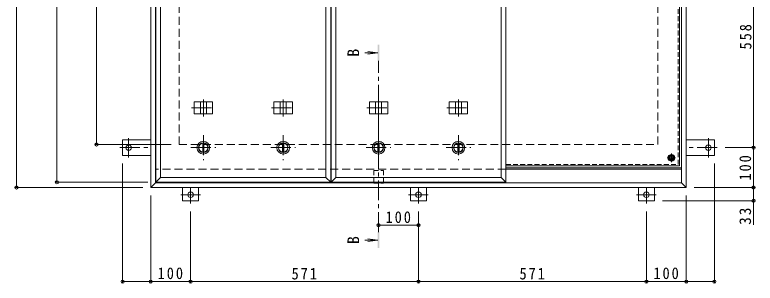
# Model space of a CAD drawing. Units: millimetres on the paper, enlarged 2 times, with parts at other scales. Extents: x -524 to 544, y -392 to 382.
# Drawn here: x -494.6 to -123.6, y -83.5 to 51.3 of the extents above; entities that cross this region are included whole.
import ezdxf
from ezdxf.enums import TextEntityAlignment as Align

# ---------------------------------------------------------------- set-up
doc = ezdxf.new("R2010")
doc.units = ezdxf.units.MM
doc.header["$LTSCALE"] = 2
doc.header["$PDMODE"] = 32
doc.header["$PDSIZE"] = 1.6
for name, pattern in [('CHAIN1', [8, 5, -1, 1, -1]), ('DASHED1', [1.8, 1.2, -0.6]), ('DASHED2', [3, 2, -1])]:
    doc.linetypes.add(name, pattern=pattern)
for name, color, linetype, lineweight in [('0-1_躯体', 2, 'DASHED2', 9), ('0-2_仕上', 4, 'Continuous', 9), ('0-3_建具', 4, 'Continuous', 9), ('0-5_寸法', 7, 'Continuous', 9), ('0-6_ハッチ', 6, 'Continuous', 9), ('0-7', 5, 'Continuous', 5), ('0-A', 3, 'CHAIN1', 9), ('0-B', 2, 'Continuous', 9), ('0-C', 2, 'Continuous', 9), ('0-E', 3, 'Continuous', 9), ('0-F', 7, 'Continuous', 9)]:
    doc.layers.add(name, color=color, linetype=linetype, lineweight=lineweight)
doc.styles.add('ＭＳ ゴシック', font='')
doc.styles.get('ＭＳ ゴシック').set_extended_font_data('MS Gothic')

msp = doc.modelspace()

# ---------------------------------------------------------------- linework, layer by layer
at = {"layer": '0-1_躯体'}
for p, q in [((-412.27, -13.815), (-412.27, 206.185)), ((-172.27, -13.815), (-172.27, 206.185)), ((-412.27, -13.815), (-172.27, -13.815)), ((-248.47, -26.215), (-424.07, -26.215))]:
    msp.add_line(p, q, dxfattribs=at)
at = {"layer": '0-1_躯体', "linetype": 'Continuous'}
msp.add_line((-160.47, -26.215), (-248.47, -26.215), dxfattribs=at)
at = {"layer": '0-2_仕上'}
for p, q in [((-423.87, 225.185), (-423.87, -32.815)), ((-338.67, 222.785), (-338.67, -30.415)), ((-336.27, 225.185), (-336.27, -32.815)), ((-336.07, 225.185), (-336.07, -32.815)), ((-250.87, 222.785), (-250.87, -30.415)), ((-248.47, 225.185), (-248.47, -32.815)), ((-312.67, 32.234), (-319.224, 32.234)), ((-312.67, 32.234), (-317.627, 32.886)), ((-312.67, 32.234), (-317.627, 31.581)), ((-423.87, -32.815), (-336.27, -32.815)), ((-336.07, -32.815), (-248.47, -32.815)), ((-312.67, -61.838), (-319.224, -61.838)), ((-312.67, -61.838), (-317.627, -61.185)), ((-312.67, -61.838), (-317.627, -62.49))]:
    msp.add_line(p, q, dxfattribs=at)
at = {"layer": '0-2_仕上', "linetype": 'CHAIN1'}
msp.add_line((-312.27, -57.838), (-312.27, 28.234), dxfattribs=at)
at = {"layer": '0-2_仕上'}
for points in [[(-421.47, 222.785), (-421.47, -30.415), (-423.87, -32.815)], [(-333.67, 222.785), (-333.67, -30.415), (-336.07, -32.815)], [(-421.47, -30.415), (-338.67, -30.415), (-336.27, -32.815)], [(-333.67, -30.415), (-250.87, -30.415), (-248.47, -32.815)]]:
    msp.add_lwpolyline(points, dxfattribs=at)
for points in [[(-311.87, 36.234), (-312.67, 36.234), (-311.87, 28.234), (-312.67, 28.234)], [(-312.67, -65.838), (-311.87, -65.838), (-312.67, -57.838), (-311.87, -57.838)]]:
    msp.add_solid(points, dxfattribs=at)
at = {"layer": '0-3_建具', "color": 2}
for p, q in [((-426.47, -35.415), (-426.47, 227.785)), ((-158.07, -35.415), (-158.07, 227.785)), ((-424.07, -33.015), (-424.07, 225.385)), ((-160.47, -33.015), (-160.47, 225.385)), ((-160.47, -26.215), (-248.47, -26.215)), ((-426.47, -35.415), (-424.07, -33.015)), ((-160.47, -33.015), (-424.07, -33.015)), ((-158.07, -35.415), (-160.47, -33.015)), ((-158.07, -35.415), (-426.47, -35.415))]:
    msp.add_line(p, q, dxfattribs=at)
at = {"layer": '0-3_建具'}
for p, q in [((-404.687, 7.585), (-395.452, 7.585)), ((-404.687, 1.585), (-404.687, 7.585)), ((-401.57, 1.585), (-401.57, 7.585)), ((-398.57, 1.585), (-398.57, 7.585)), ((-395.452, 1.585), (-395.452, 7.585)), ((-364.687, 7.585), (-355.452, 7.585)), ((-364.687, 1.585), (-364.687, 7.585)), ((-361.57, 1.585), (-361.57, 7.585)), ((-358.57, 1.585), (-358.57, 7.585)), ((-355.452, 1.585), (-355.452, 7.585)), ((-316.887, 7.585), (-307.652, 7.585)), ((-316.887, 1.585), (-316.887, 7.585)), ((-313.77, 1.585), (-313.77, 7.585)), ((-310.77, 1.585), (-310.77, 7.585)), ((-307.652, 1.585), (-307.652, 7.585)), ((-276.887, 7.585), (-267.652, 7.585)), ((-276.887, 1.585), (-276.887, 7.585)), ((-273.77, 1.585), (-273.77, 7.585)), ((-270.77, 1.585), (-270.77, 7.585)), ((-267.652, 1.585), (-267.652, 7.585)), ((-404.687, 1.585), (-395.452, 1.585)), ((-364.687, 1.585), (-355.452, 1.585)), ((-316.887, 1.585), (-307.652, 1.585)), ((-276.887, 1.585), (-267.652, 1.585))]:
    msp.add_line(p, q, dxfattribs=at)
at = {"layer": '0-3_建具', "linetype": 'CHAIN1'}
for p, q in [((-400.07, 0.161), (-400.07, 8.809)), ((-360.07, 0.161), (-360.07, 8.809)), ((-312.27, 0.161), (-312.27, 8.809)), ((-272.27, 0.161), (-272.27, 8.809)), ((-405.951, 4.585), (-394.188, 4.585)), ((-365.951, 4.585), (-354.188, 4.585)), ((-318.151, 4.585), (-306.388, 4.585)), ((-278.151, 4.585), (-266.388, 4.585))]:
    msp.add_line(p, q, dxfattribs=at)
at = {"layer": '0-5_寸法'}
msp.add_line((-124.365, -42.055), (-124.365, -54.125), dxfattribs=at)
at = {"layer": '0-5_寸法', "linetype": 'DASHED1'}
for points in [[(-314.73, -26.855), (-309.81, -26.855), (-309.81, -33.255)], [(-314.73, -26.855), (-314.73, -33.255), (-309.81, -33.255)]]:
    msp.add_lwpolyline(points, dxfattribs=at)
at = {"layer": '0-6_ハッチ'}
for p, q in [((-248.47, -25.615), (-160.47, -25.615)), ((-248.47, -26.215), (-160.47, -26.215))]:
    msp.add_line(p, q, dxfattribs=at)
at = {"layer": '0-7'}
for radius in [1, 0.838]:
    msp.add_circle((-165.57, -20.515), radius, dxfattribs=at)
at = {"layer": '0-A', "linetype": 'DASHED1'}
for p in [(-162.21, 100.935), (-248.47, -23.875)]:
    msp.add_line(p, (-162.21, -23.875), dxfattribs=at)
at = {"layer": '0-A', "linetype": 'Continuous'}
for q in [(-161.57, 100.687), (-248.47, -24.515)]:
    msp.add_line((-161.57, -24.515), q, dxfattribs=at)
at = {"layer": '0-A'}
for p, q in [((-165.57, -22.651), (-165.57, -18.379)), ((-163.434, -20.515), (-167.705, -20.515))]:
    msp.add_line(p, q, dxfattribs=at)
at = {"layer": '0-B'}
for p, q in [((-167.07, -20.515), (-166.319, -19.215)), ((-166.319, -19.215), (-164.82, -19.215)), ((-164.07, -20.515), (-164.82, -19.215)), ((-164.07, -20.515), (-164.82, -21.815))]:
    msp.add_line(p, q, dxfattribs=at)
msp.add_lwpolyline([(-167.07, -20.515), (-166.319, -21.815), (-164.82, -21.815)], dxfattribs=at)
for radius in [1.7, 1.3]:
    msp.add_circle((-165.57, -20.515), radius, dxfattribs=at)
at = {"layer": '0-C', "linetype": 'CHAIN1'}
for p, q in [((-400.07, -9.215), (-400.07, -21.615)), ((-360.07, -9.215), (-360.07, -21.615)), ((-312.27, -9.215), (-312.27, -21.615)), ((-272.27, -9.215), (-272.27, -21.615)), ((-406.27, -15.415), (-393.87, -15.415)), ((-366.27, -15.415), (-353.87, -15.415)), ((-318.47, -15.415), (-306.07, -15.415)), ((-278.47, -15.415), (-266.07, -15.415))]:
    msp.add_line(p, q, dxfattribs=at)
at = {"layer": '0-C'}
for p, q in [((-400.37, -17.696), (-400.37, -13.135)), ((-399.77, -17.696), (-399.77, -13.135)), ((-360.37, -17.696), (-360.37, -13.135)), ((-359.77, -17.696), (-359.77, -13.135)), ((-312.57, -17.696), (-312.57, -13.135)), ((-311.97, -17.696), (-311.97, -13.135)), ((-272.57, -17.696), (-272.57, -13.135)), ((-271.97, -17.696), (-271.97, -13.135))]:
    msp.add_line(p, q, dxfattribs=at)
for centre, radius in [((-400.07, -15.415), 3.2), ((-400.07, -15.415), 2.4), ((-400.07, -15.415), 2.3), ((-360.07, -15.415), 3.2), ((-360.07, -15.415), 2.4), ((-360.07, -15.415), 2.3), ((-312.27, -15.415), 3.2), ((-312.27, -15.415), 2.4), ((-312.27, -15.415), 2.3), ((-272.27, -15.415), 3.2), ((-272.27, -15.415), 2.4), ((-272.27, -15.415), 2.3)]:
    msp.add_circle(centre, radius, dxfattribs=at)
at = {"layer": '0-E', "linetype": 'CHAIN1'}
for p, q in [((-437.51, -20.383), (-437.51, -10.606)), ((-147.03, -20.383), (-147.03, -10.606)), ((-441.941, -15.415), (-426.47, -15.415)), ((-142.598, -15.415), (-158.07, -15.415)), ((-406.47, -43.487), (-406.47, -35.455)), ((-292.27, -43.487), (-292.27, -35.455)), ((-178.07, -43.487), (-178.07, -35.455)), ((-401.502, -39.055), (-411.279, -39.055)), ((-297.238, -39.055), (-287.46, -39.055)), ((-183.038, -39.055), (-173.26, -39.055))]:
    msp.add_line(p, q, dxfattribs=at)
at = {"layer": '0-E'}
for p, q in [((-440.51, -19.415), (-440.51, -11.415)), ((-426.47, -11.415), (-440.51, -11.415)), ((-158.07, -11.415), (-144.029, -11.415)), ((-144.029, -19.415), (-144.029, -11.415)), ((-426.47, -19.415), (-440.51, -19.415)), ((-158.07, -19.415), (-144.029, -19.415)), ((-410.47, -35.415), (-410.47, -42.055)), ((-402.47, -35.415), (-402.47, -42.055)), ((-296.27, -35.415), (-296.27, -42.055)), ((-288.27, -35.415), (-288.27, -42.055)), ((-182.07, -35.415), (-182.07, -42.055)), ((-174.07, -35.415), (-174.07, -42.055)), ((-402.47, -42.055), (-410.47, -42.055)), ((-296.27, -42.055), (-288.27, -42.055)), ((-182.07, -42.055), (-174.07, -42.055))]:
    msp.add_line(p, q, dxfattribs=at)
for centre in [(-437.51, -15.415), (-147.03, -15.415), (-406.47, -39.055), (-292.27, -39.055), (-178.07, -39.055)]:
    msp.add_circle(centre, 1.4, dxfattribs=at)
at = {"layer": '0-F'}
for p, q in [((-493.75, 227.785), (-493.75, -35.415)), ((-473.461, -32.815), (-473.461, 225.185)), ((-453.571, -13.815), (-453.571, 206.185)), ((-124.365, -15.415), (-124.365, 96.185)), ((-454.171, -13.815), (-416.27, -13.815)), ((-123.765, -15.415), (-138.598, -15.415)), ((-124.365, -15.415), (-124.365, -35.415)), ((-440.51, -83.267), (-440.51, -23.415)), ((-144.029, -83.267), (-144.029, -23.415)), ((-474.061, -32.815), (-427.87, -32.815)), ((-494.35, -35.415), (-430.47, -35.415)), ((-123.765, -35.415), (-154.07, -35.415)), ((-124.365, -35.415), (-124.365, -42.055)), ((-426.47, -83.267), (-426.47, -39.415)), ((-158.07, -83.267), (-158.07, -39.415)), ((-123.765, -42.055), (-170.07, -42.055)), ((-406.47, -83.267), (-406.47, -47.487)), ((-292.27, -83.267), (-292.27, -47.487)), ((-178.07, -83.267), (-178.07, -47.487)), ((-292.27, -54.305), (-312.27, -54.305)), ((-440.51, -82.667), (-426.47, -82.667)), ((-426.47, -82.667), (-406.47, -82.667)), ((-406.47, -82.667), (-292.27, -82.667)), ((-292.27, -82.667), (-178.07, -82.667)), ((-178.07, -82.667), (-158.07, -82.667)), ((-158.07, -82.667), (-144.029, -82.667))]:
    msp.add_line(p, q, dxfattribs=at)
for p in [(-453.571, -13.815), (-124.365, -15.415), (-473.461, -32.815), (-493.75, -35.415), (-124.365, -35.415), (-124.365, -42.055), (-312.27, -54.305), (-292.27, -54.305), (-440.51, -82.667), (-426.47, -82.667), (-406.47, -82.667), (-292.27, -82.667), (-178.07, -82.667), (-158.07, -82.667), (-144.029, -82.667)]:
    msp.add_point(p, dxfattribs=at)

# ---------------------------------------------------------------- texts
at = {"layer": '0-5_寸法', "color": 2, "style": 'ＭＳ ゴシック'}
for p in [(-320.243, 30.234), (-320.243, -63.838)]:
    msp.add_text('B', height=5.865, rotation=90, dxfattribs=at).set_placement(p, align=Align.BOTTOM_LEFT)
at = {"layer": '0-F', "color": 2, "char_height": 5.865, "attachment_point": 7, "rotation": 90, "style": 'ＭＳ ゴシック'}
for s, insert in [('\\T1.27;\\W0.9;558', (-125.365, 33.885)), ('\\T1.27;\\W0.9;100', (-125.565, -31.915)), ('\\T1.27;\\W0.95;33', (-125.565, -54.125))]:
    msp.add_mtext(s, dxfattribs=dict(at, insert=insert))
at = {"layer": '0-F', "color": 2, "char_height": 5.865, "attachment_point": 7, "style": 'ＭＳ ゴシック'}
for s, insert in [('\\T1.27;\\W0.9;100', (-308.77, -53.305)), ('\\T1.27;\\W0.9;100', (-422.97, -81.467)), ('\\T1.27;\\W0.9;571', (-355.87, -81.667)), ('\\T1.27;\\W0.9;571', (-241.67, -81.667)), ('\\T1.27;\\W0.9;100', (-174.57, -81.467))]:
    msp.add_mtext(s, dxfattribs=dict(at, insert=insert))

doc.saveas('drawing.dxf')
